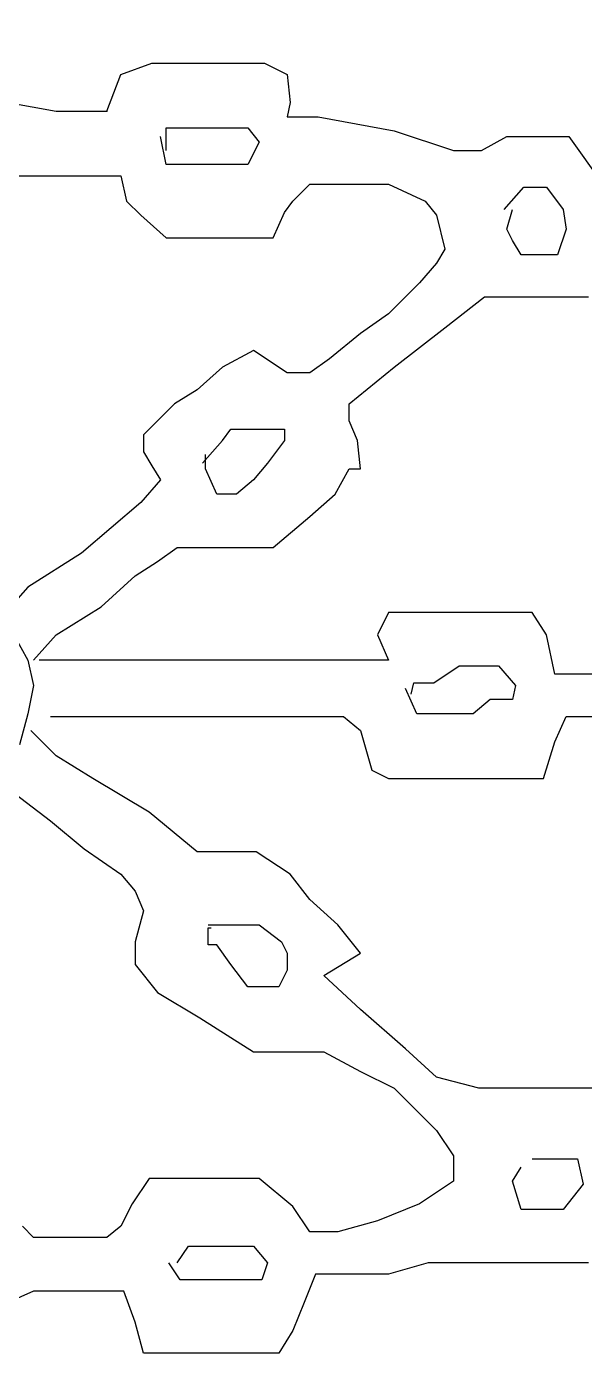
# Model space of a CAD drawing. Extents: x 731854 to 732444, y 4380981 to 4382008.
# Drawn here: x 731895.775 to 731897.755, y 4381842.795 to 4381847.51 of the extents above; entities that cross this region are included whole.
import ezdxf

# ---------------------------------------------------------------- set-up
doc = ezdxf.new("R2010")
doc.units = 0
doc.layers.get('0').update_dxf_attribs({"linetype": 'CONTINUOUS'})

msp = doc.modelspace()

# ---------------------------------------------------------------- linework, layer by layer
at = {"color": 0, "linetype": 'CONTINUOUS'}
for p, q in [((731896.11, 4381847.34), (731896.22, 4381847.38)), ((731896.11, 4381847.34), (731896.22, 4381847.38)), ((731896.22, 4381847.38), (731896.35, 4381847.38)), ((731896.22, 4381847.38), (731896.35, 4381847.38)), ((731896.35, 4381847.38), (731896.5, 4381847.38)), ((731896.35, 4381847.38), (731896.5, 4381847.38)), ((731896.5, 4381847.38), (731896.62, 4381847.38)), ((731896.5, 4381847.38), (731896.62, 4381847.38)), ((731896.62, 4381847.38), (731896.7, 4381847.34)), ((731896.62, 4381847.38), (731896.7, 4381847.34)), ((731896.06, 4381847.21), (731896.11, 4381847.34)), ((731896.06, 4381847.21), (731896.11, 4381847.34)), ((731896.7, 4381847.34), (731896.71, 4381847.24)), ((731896.7, 4381847.34), (731896.71, 4381847.24)), ((731895.71, 4381847.24), (731895.88, 4381847.21)), ((731895.71, 4381847.24), (731895.88, 4381847.21)), ((731895.88, 4381847.21), (731895.98, 4381847.21)), ((731895.88, 4381847.21), (731895.98, 4381847.21)), ((731895.98, 4381847.21), (731896.06, 4381847.21)), ((731895.98, 4381847.21), (731896.06, 4381847.21)), ((731896.71, 4381847.24), (731896.7, 4381847.19)), ((731896.71, 4381847.24), (731896.7, 4381847.19)), ((731896.7, 4381847.19), (731896.81, 4381847.19)), ((731896.7, 4381847.19), (731896.81, 4381847.19)), ((731896.81, 4381847.19), (731897.08, 4381847.14)), ((731896.81, 4381847.19), (731897.08, 4381847.14)), ((731896.27, 4381847.02), (731896.25, 4381847.12)), ((731896.27, 4381847.02), (731896.25, 4381847.12)), ((731896.27, 4381847.07), (731896.27, 4381847.15)), ((731896.27, 4381847.15), (731896.3, 4381847.15)), ((731896.27, 4381847.07), (731896.27, 4381847.15)), ((731896.27, 4381847.15), (731896.3, 4381847.15)), ((731896.3, 4381847.15), (731896.41, 4381847.15)), ((731896.3, 4381847.15), (731896.41, 4381847.15)), ((731896.41, 4381847.15), (731896.5, 4381847.15)), ((731896.41, 4381847.15), (731896.5, 4381847.15)), ((731896.5, 4381847.15), (731896.56, 4381847.15)), ((731896.5, 4381847.15), (731896.56, 4381847.15)), ((731896.56, 4381847.15), (731896.6, 4381847.1)), ((731896.56, 4381847.15), (731896.6, 4381847.1)), ((731897.08, 4381847.14), (731897.29, 4381847.07)), ((731897.08, 4381847.14), (731897.29, 4381847.07)), ((731897.39, 4381847.07), (731897.48, 4381847.12)), ((731897.39, 4381847.07), (731897.48, 4381847.12)), ((731897.48, 4381847.12), (731897.59, 4381847.12)), ((731897.48, 4381847.12), (731897.59, 4381847.12)), ((731897.59, 4381847.12), (731897.7, 4381847.12)), ((731897.59, 4381847.12), (731897.7, 4381847.12)), ((731897.7, 4381847.12), (731897.82, 4381846.95)), ((731897.7, 4381847.12), (731897.82, 4381846.95)), ((731896.6, 4381847.1), (731896.56, 4381847.02)), ((731896.6, 4381847.1), (731896.56, 4381847.02)), ((731897.29, 4381847.07), (731897.39, 4381847.07)), ((731897.29, 4381847.07), (731897.39, 4381847.07)), ((731896.34, 4381847.02), (731896.27, 4381847.02)), ((731896.34, 4381847.02), (731896.27, 4381847.02)), ((731896.47, 4381847.02), (731896.34, 4381847.02)), ((731896.47, 4381847.02), (731896.34, 4381847.02)), ((731896.56, 4381847.02), (731896.47, 4381847.02)), ((731896.56, 4381847.02), (731896.47, 4381847.02)), ((731895.71, 4381846.98), (731895.79, 4381846.98)), ((731895.71, 4381846.98), (731895.79, 4381846.98)), ((731895.79, 4381846.98), (731895.93, 4381846.98)), ((731895.79, 4381846.98), (731895.93, 4381846.98)), ((731895.93, 4381846.98), (731896.01, 4381846.98)), ((731895.93, 4381846.98), (731896.01, 4381846.98)), ((731896.01, 4381846.98), (731896.08, 4381846.98)), ((731896.01, 4381846.98), (731896.08, 4381846.98)), ((731896.08, 4381846.98), (731896.11, 4381846.98)), ((731896.08, 4381846.98), (731896.11, 4381846.98)), ((731896.11, 4381846.98), (731896.13, 4381846.89)), ((731896.11, 4381846.98), (731896.13, 4381846.89)), ((731896.72, 4381846.89), (731896.78, 4381846.95)), ((731896.72, 4381846.89), (731896.78, 4381846.95)), ((731896.78, 4381846.95), (731896.9, 4381846.95)), ((731896.78, 4381846.95), (731896.9, 4381846.95)), ((731896.9, 4381846.95), (731897.06, 4381846.95)), ((731896.9, 4381846.95), (731897.06, 4381846.95)), ((731897.06, 4381846.95), (731897.19, 4381846.89)), ((731897.06, 4381846.95), (731897.19, 4381846.89)), ((731897.47, 4381846.86), (731897.54, 4381846.94)), ((731897.47, 4381846.86), (731897.54, 4381846.94)), ((731897.54, 4381846.94), (731897.62, 4381846.94)), ((731897.54, 4381846.94), (731897.62, 4381846.94)), ((731897.62, 4381846.94), (731897.68, 4381846.86)), ((731897.62, 4381846.94), (731897.68, 4381846.86)), ((731896.13, 4381846.89), (731896.18, 4381846.84)), ((731896.13, 4381846.89), (731896.18, 4381846.84)), ((731896.69, 4381846.85), (731896.72, 4381846.89)), ((731896.69, 4381846.85), (731896.72, 4381846.89)), ((731897.19, 4381846.89), (731897.23, 4381846.84)), ((731897.19, 4381846.89), (731897.23, 4381846.84)), ((731896.18, 4381846.84), (731896.27, 4381846.76)), ((731896.18, 4381846.84), (731896.27, 4381846.76)), ((731896.65, 4381846.76), (731896.69, 4381846.85)), ((731896.65, 4381846.76), (731896.69, 4381846.85)), ((731897.23, 4381846.84), (731897.26, 4381846.72)), ((731897.23, 4381846.84), (731897.26, 4381846.72)), ((731897.48, 4381846.79), (731897.5, 4381846.86)), ((731897.48, 4381846.79), (731897.5, 4381846.86)), ((731897.68, 4381846.86), (731897.69, 4381846.79)), ((731897.68, 4381846.86), (731897.69, 4381846.79)), ((731897.5, 4381846.75), (731897.48, 4381846.79)), ((731897.5, 4381846.75), (731897.48, 4381846.79)), ((731897.69, 4381846.79), (731897.66, 4381846.7)), ((731897.69, 4381846.79), (731897.66, 4381846.7)), ((731896.27, 4381846.76), (731896.37, 4381846.76)), ((731896.27, 4381846.76), (731896.37, 4381846.76)), ((731896.37, 4381846.76), (731896.45, 4381846.76)), ((731896.37, 4381846.76), (731896.45, 4381846.76)), ((731896.45, 4381846.76), (731896.55, 4381846.76)), ((731896.45, 4381846.76), (731896.55, 4381846.76)), ((731896.55, 4381846.76), (731896.65, 4381846.76)), ((731896.55, 4381846.76), (731896.65, 4381846.76)), ((731897.53, 4381846.7), (731897.5, 4381846.75)), ((731897.53, 4381846.7), (731897.5, 4381846.75)), ((731897.26, 4381846.72), (731897.23, 4381846.67)), ((731897.26, 4381846.72), (731897.23, 4381846.67)), ((731897.59, 4381846.7), (731897.53, 4381846.7)), ((731897.59, 4381846.7), (731897.53, 4381846.7)), ((731897.66, 4381846.7), (731897.59, 4381846.7)), ((731897.66, 4381846.7), (731897.59, 4381846.7)), ((731897.23, 4381846.67), (731897.17, 4381846.6)), ((731897.23, 4381846.67), (731897.17, 4381846.6)), ((731897.17, 4381846.6), (731897.06, 4381846.49)), ((731897.17, 4381846.6), (731897.06, 4381846.49)), ((731897.26, 4381846.44), (731897.4, 4381846.55)), ((731897.26, 4381846.44), (731897.4, 4381846.55)), ((731897.4, 4381846.55), (731897.5, 4381846.55)), ((731897.4, 4381846.55), (731897.5, 4381846.55)), ((731897.5, 4381846.55), (731897.59, 4381846.55)), ((731897.5, 4381846.55), (731897.59, 4381846.55)), ((731897.59, 4381846.55), (731897.68, 4381846.55)), ((731897.59, 4381846.55), (731897.68, 4381846.55)), ((731897.68, 4381846.55), (731897.77, 4381846.55)), ((731897.68, 4381846.55), (731897.77, 4381846.55)), ((731897.06, 4381846.49), (731896.96, 4381846.42)), ((731897.06, 4381846.49), (731896.96, 4381846.42)), ((731896.96, 4381846.42), (731896.85, 4381846.33)), ((731896.96, 4381846.42), (731896.85, 4381846.33)), ((731897.08, 4381846.3), (731897.26, 4381846.44)), ((731897.08, 4381846.3), (731897.26, 4381846.44)), ((731896.58, 4381846.36), (731896.47, 4381846.3)), ((731896.58, 4381846.36), (731896.47, 4381846.3)), ((731896.7, 4381846.28), (731896.58, 4381846.36)), ((731896.7, 4381846.28), (731896.58, 4381846.36)), ((731896.85, 4381846.33), (731896.78, 4381846.28)), ((731896.85, 4381846.33), (731896.78, 4381846.28)), ((731896.47, 4381846.3), (731896.38, 4381846.22)), ((731896.47, 4381846.3), (731896.38, 4381846.22)), ((731896.78, 4381846.28), (731896.7, 4381846.28)), ((731896.78, 4381846.28), (731896.7, 4381846.28)), ((731896.92, 4381846.17), (731897.08, 4381846.3)), ((731896.92, 4381846.17), (731897.08, 4381846.3)), ((731896.38, 4381846.22), (731896.3, 4381846.17)), ((731896.38, 4381846.22), (731896.3, 4381846.17)), ((731896.3, 4381846.17), (731896.24, 4381846.11)), ((731896.3, 4381846.17), (731896.24, 4381846.11)), ((731896.92, 4381846.11), (731896.92, 4381846.17)), ((731896.92, 4381846.11), (731896.92, 4381846.17)), ((731896.24, 4381846.11), (731896.19, 4381846.06)), ((731896.24, 4381846.11), (731896.19, 4381846.06)), ((731896.47, 4381846.04), (731896.5, 4381846.08)), ((731896.47, 4381846.04), (731896.5, 4381846.08)), ((731896.5, 4381846.08), (731896.58, 4381846.08)), ((731896.5, 4381846.08), (731896.58, 4381846.08)), ((731896.58, 4381846.08), (731896.61, 4381846.08)), ((731896.58, 4381846.08), (731896.61, 4381846.08)), ((731896.61, 4381846.08), (731896.69, 4381846.08)), ((731896.61, 4381846.08), (731896.69, 4381846.08)), ((731896.69, 4381846.08), (731896.69, 4381846.04)), ((731896.69, 4381846.08), (731896.69, 4381846.04)), ((731896.95, 4381846.04), (731896.92, 4381846.11)), ((731896.95, 4381846.04), (731896.92, 4381846.11)), ((731896.19, 4381846.06), (731896.19, 4381846)), ((731896.19, 4381846.06), (731896.19, 4381846)), ((731896.4, 4381845.96), (731896.47, 4381846.04)), ((731896.4, 4381845.96), (731896.47, 4381846.04)), ((731896.69, 4381846.04), (731896.63, 4381845.96)), ((731896.69, 4381846.04), (731896.63, 4381845.96)), ((731896.96, 4381845.94), (731896.95, 4381846.04)), ((731896.96, 4381845.94), (731896.95, 4381846.04)), ((731896.19, 4381846), (731896.22, 4381845.95)), ((731896.19, 4381846), (731896.22, 4381845.95)), ((731896.41, 4381845.94), (731896.41, 4381845.99)), ((731896.41, 4381845.94), (731896.41, 4381845.99)), ((731896.22, 4381845.95), (731896.25, 4381845.9)), ((731896.22, 4381845.95), (731896.25, 4381845.9)), ((731896.45, 4381845.85), (731896.41, 4381845.94)), ((731896.45, 4381845.85), (731896.41, 4381845.94)), ((731896.63, 4381845.96), (731896.58, 4381845.9)), ((731896.63, 4381845.96), (731896.58, 4381845.9)), ((731896.87, 4381845.85), (731896.92, 4381845.94)), ((731896.87, 4381845.85), (731896.92, 4381845.94)), ((731896.92, 4381845.94), (731896.96, 4381845.94)), ((731896.92, 4381845.94), (731896.96, 4381845.94)), ((731896.25, 4381845.9), (731896.18, 4381845.82)), ((731896.25, 4381845.9), (731896.18, 4381845.82)), ((731896.58, 4381845.9), (731896.52, 4381845.85)), ((731896.58, 4381845.9), (731896.52, 4381845.85)), ((731896.52, 4381845.85), (731896.45, 4381845.85)), ((731896.52, 4381845.85), (731896.45, 4381845.85)), ((731896.78, 4381845.77), (731896.87, 4381845.85)), ((731896.78, 4381845.77), (731896.87, 4381845.85)), ((731896.18, 4381845.82), (731895.97, 4381845.64)), ((731896.18, 4381845.82), (731895.97, 4381845.64)), ((731896.65, 4381845.66), (731896.78, 4381845.77)), ((731896.65, 4381845.66), (731896.78, 4381845.77)), ((731896.24, 4381845.61), (731896.31, 4381845.66)), ((731896.24, 4381845.61), (731896.31, 4381845.66)), ((731896.31, 4381845.66), (731896.41, 4381845.66)), ((731896.31, 4381845.66), (731896.41, 4381845.66)), ((731896.41, 4381845.66), (731896.47, 4381845.66)), ((731896.41, 4381845.66), (731896.47, 4381845.66)), ((731896.47, 4381845.66), (731896.55, 4381845.66)), ((731896.47, 4381845.66), (731896.55, 4381845.66)), ((731896.55, 4381845.66), (731896.65, 4381845.66)), ((731896.55, 4381845.66), (731896.65, 4381845.66)), ((731895.97, 4381845.64), (731895.78, 4381845.52)), ((731895.97, 4381845.64), (731895.78, 4381845.52)), ((731896.16, 4381845.56), (731896.24, 4381845.61)), ((731896.16, 4381845.56), (731896.24, 4381845.61)), ((731896.04, 4381845.45), (731896.16, 4381845.56)), ((731896.04, 4381845.45), (731896.16, 4381845.56)), ((731895.78, 4381845.52), (731895.7, 4381845.43)), ((731895.78, 4381845.52), (731895.7, 4381845.43)), ((731895.88, 4381845.35), (731896.04, 4381845.45)), ((731895.88, 4381845.35), (731896.04, 4381845.45)), ((731897.06, 4381845.43), (731897.02, 4381845.35)), ((731897.06, 4381845.43), (731897.02, 4381845.35)), ((731897.12, 4381845.43), (731897.06, 4381845.43)), ((731897.12, 4381845.43), (731897.06, 4381845.43)), ((731897.29, 4381845.43), (731897.12, 4381845.43)), ((731897.29, 4381845.43), (731897.12, 4381845.43)), ((731897.45, 4381845.43), (731897.29, 4381845.43)), ((731897.45, 4381845.43), (731897.29, 4381845.43)), ((731897.57, 4381845.43), (731897.45, 4381845.43)), ((731897.57, 4381845.43), (731897.45, 4381845.43)), ((731897.62, 4381845.35), (731897.57, 4381845.43)), ((731897.62, 4381845.35), (731897.57, 4381845.43)), ((731895.73, 4381845.35), (731895.78, 4381845.26)), ((731895.73, 4381845.35), (731895.78, 4381845.26)), ((731895.8, 4381845.26), (731895.88, 4381845.35)), ((731895.8, 4381845.26), (731895.88, 4381845.35)), ((731897.02, 4381845.35), (731897.06, 4381845.26)), ((731897.02, 4381845.35), (731897.06, 4381845.26)), ((731897.65, 4381845.21), (731897.62, 4381845.35)), ((731897.65, 4381845.21), (731897.62, 4381845.35)), ((731895.78, 4381845.26), (731895.8, 4381845.17)), ((731895.78, 4381845.26), (731895.8, 4381845.17)), ((731896.02, 4381845.26), (731895.82, 4381845.26)), ((731896.02, 4381845.26), (731895.82, 4381845.26)), ((731896.31, 4381845.26), (731896.02, 4381845.26)), ((731896.31, 4381845.26), (731896.02, 4381845.26)), ((731896.7, 4381845.26), (731896.31, 4381845.26)), ((731896.7, 4381845.26), (731896.31, 4381845.26)), ((731896.9, 4381845.26), (731896.7, 4381845.26)), ((731896.9, 4381845.26), (731896.7, 4381845.26)), ((731897.06, 4381845.26), (731896.9, 4381845.26)), ((731897.06, 4381845.26), (731896.9, 4381845.26)), ((731897.22, 4381845.18), (731897.31, 4381845.24)), ((731897.22, 4381845.18), (731897.31, 4381845.24)), ((731897.31, 4381845.24), (731897.4, 4381845.24)), ((731897.31, 4381845.24), (731897.4, 4381845.24)), ((731897.4, 4381845.24), (731897.45, 4381845.24)), ((731897.4, 4381845.24), (731897.45, 4381845.24)), ((731897.45, 4381845.24), (731897.51, 4381845.17)), ((731897.45, 4381845.24), (731897.51, 4381845.17)), ((731897.14, 4381845.14), (731897.15, 4381845.18)), ((731897.14, 4381845.14), (731897.15, 4381845.18)), ((731897.15, 4381845.18), (731897.22, 4381845.18)), ((731897.15, 4381845.18), (731897.22, 4381845.18)), ((731897.69, 4381845.21), (731897.65, 4381845.21)), ((731897.69, 4381845.21), (731897.65, 4381845.21)), ((731897.79, 4381845.21), (731897.69, 4381845.21)), ((731897.79, 4381845.21), (731897.69, 4381845.21)), ((731895.8, 4381845.17), (731895.78, 4381845.07)), ((731895.8, 4381845.17), (731895.78, 4381845.07)), ((731897.16, 4381845.07), (731897.12, 4381845.16)), ((731897.16, 4381845.07), (731897.12, 4381845.16)), ((731897.51, 4381845.17), (731897.5, 4381845.12)), ((731897.51, 4381845.17), (731897.5, 4381845.12)), ((731897.42, 4381845.12), (731897.36, 4381845.07)), ((731897.42, 4381845.12), (731897.36, 4381845.07)), ((731897.5, 4381845.12), (731897.42, 4381845.12)), ((731897.5, 4381845.12), (731897.42, 4381845.12)), ((731895.78, 4381845.07), (731895.75, 4381844.96)), ((731895.78, 4381845.07), (731895.75, 4381844.96)), ((731895.86, 4381845.06), (731896.07, 4381845.06)), ((731895.86, 4381845.06), (731896.07, 4381845.06)), ((731896.07, 4381845.06), (731896.29, 4381845.06)), ((731896.07, 4381845.06), (731896.29, 4381845.06)), ((731896.29, 4381845.06), (731896.52, 4381845.06)), ((731896.29, 4381845.06), (731896.52, 4381845.06)), ((731896.52, 4381845.06), (731896.66, 4381845.06)), ((731896.52, 4381845.06), (731896.66, 4381845.06)), ((731896.66, 4381845.06), (731896.8, 4381845.06)), ((731896.66, 4381845.06), (731896.8, 4381845.06)), ((731896.8, 4381845.06), (731896.9, 4381845.06)), ((731896.8, 4381845.06), (731896.9, 4381845.06)), ((731896.9, 4381845.06), (731896.96, 4381845.01)), ((731896.9, 4381845.06), (731896.96, 4381845.01)), ((731897.18, 4381845.07), (731897.16, 4381845.07)), ((731897.18, 4381845.07), (731897.16, 4381845.07)), ((731897.25, 4381845.07), (731897.18, 4381845.07)), ((731897.25, 4381845.07), (731897.18, 4381845.07)), ((731897.31, 4381845.07), (731897.25, 4381845.07)), ((731897.31, 4381845.07), (731897.25, 4381845.07)), ((731897.36, 4381845.07), (731897.31, 4381845.07)), ((731897.36, 4381845.07), (731897.31, 4381845.07)), ((731897.65, 4381844.97), (731897.69, 4381845.06)), ((731897.65, 4381844.97), (731897.69, 4381845.06)), ((731897.69, 4381845.06), (731897.79, 4381845.06)), ((731897.69, 4381845.06), (731897.79, 4381845.06)), ((731895.88, 4381844.92), (731895.79, 4381845.01)), ((731895.88, 4381844.92), (731895.79, 4381845.01)), ((731896.96, 4381845.01), (731897, 4381844.87)), ((731896.96, 4381845.01), (731897, 4381844.87)), ((731897.61, 4381844.84), (731897.65, 4381844.97)), ((731897.61, 4381844.84), (731897.65, 4381844.97)), ((731896.01, 4381844.84), (731895.88, 4381844.92)), ((731896.01, 4381844.84), (731895.88, 4381844.92)), ((731897, 4381844.87), (731897.06, 4381844.84)), ((731897, 4381844.87), (731897.06, 4381844.84)), ((731895.69, 4381844.82), (731895.86, 4381844.69)), ((731895.69, 4381844.82), (731895.86, 4381844.69)), ((731896.21, 4381844.72), (731896.01, 4381844.84)), ((731896.21, 4381844.72), (731896.01, 4381844.84)), ((731897.06, 4381844.84), (731897.18, 4381844.84)), ((731897.06, 4381844.84), (731897.18, 4381844.84)), ((731897.18, 4381844.84), (731897.34, 4381844.84)), ((731897.18, 4381844.84), (731897.34, 4381844.84)), ((731897.34, 4381844.84), (731897.46, 4381844.84)), ((731897.34, 4381844.84), (731897.46, 4381844.84)), ((731897.46, 4381844.84), (731897.56, 4381844.84)), ((731897.46, 4381844.84), (731897.56, 4381844.84)), ((731897.56, 4381844.84), (731897.61, 4381844.84)), ((731897.56, 4381844.84), (731897.61, 4381844.84)), ((731896.38, 4381844.58), (731896.21, 4381844.72)), ((731896.38, 4381844.58), (731896.21, 4381844.72)), ((731895.86, 4381844.69), (731895.98, 4381844.59)), ((731895.86, 4381844.69), (731895.98, 4381844.59)), ((731895.98, 4381844.59), (731896.11, 4381844.5)), ((731895.98, 4381844.59), (731896.11, 4381844.5)), ((731896.43, 4381844.58), (731896.38, 4381844.58)), ((731896.43, 4381844.58), (731896.38, 4381844.58)), ((731896.52, 4381844.58), (731896.43, 4381844.58)), ((731896.52, 4381844.58), (731896.43, 4381844.58)), ((731896.59, 4381844.58), (731896.52, 4381844.58)), ((731896.59, 4381844.58), (731896.52, 4381844.58)), ((731896.71, 4381844.5), (731896.59, 4381844.58)), ((731896.71, 4381844.5), (731896.59, 4381844.58)), ((731896.11, 4381844.5), (731896.16, 4381844.44)), ((731896.11, 4381844.5), (731896.16, 4381844.44)), ((731896.78, 4381844.41), (731896.71, 4381844.5)), ((731896.78, 4381844.41), (731896.71, 4381844.5)), ((731896.16, 4381844.44), (731896.19, 4381844.37)), ((731896.16, 4381844.44), (731896.19, 4381844.37)), ((731896.88, 4381844.32), (731896.78, 4381844.41)), ((731896.88, 4381844.32), (731896.78, 4381844.41)), ((731896.19, 4381844.37), (731896.16, 4381844.26)), ((731896.19, 4381844.37), (731896.16, 4381844.26)), ((731896.42, 4381844.32), (731896.47, 4381844.32)), ((731896.42, 4381844.32), (731896.47, 4381844.32)), ((731896.42, 4381844.25), (731896.42, 4381844.31)), ((731896.42, 4381844.31), (731896.43, 4381844.31)), ((731896.42, 4381844.25), (731896.42, 4381844.31)), ((731896.42, 4381844.31), (731896.43, 4381844.31)), ((731896.47, 4381844.32), (731896.55, 4381844.32)), ((731896.47, 4381844.32), (731896.55, 4381844.32)), ((731896.55, 4381844.32), (731896.6, 4381844.32)), ((731896.55, 4381844.32), (731896.6, 4381844.32)), ((731896.6, 4381844.32), (731896.68, 4381844.26)), ((731896.6, 4381844.32), (731896.68, 4381844.26)), ((731896.96, 4381844.22), (731896.88, 4381844.32)), ((731896.96, 4381844.22), (731896.88, 4381844.32)), ((731896.16, 4381844.26), (731896.16, 4381844.18)), ((731896.16, 4381844.26), (731896.16, 4381844.18)), ((731896.45, 4381844.25), (731896.42, 4381844.25)), ((731896.45, 4381844.25), (731896.42, 4381844.25)), ((731896.5, 4381844.18), (731896.45, 4381844.25)), ((731896.5, 4381844.18), (731896.45, 4381844.25)), ((731896.68, 4381844.26), (731896.7, 4381844.22)), ((731896.68, 4381844.26), (731896.7, 4381844.22)), ((731896.7, 4381844.22), (731896.7, 4381844.16)), ((731896.7, 4381844.22), (731896.7, 4381844.16)), ((731896.83, 4381844.14), (731896.96, 4381844.22)), ((731896.83, 4381844.14), (731896.96, 4381844.22)), ((731896.16, 4381844.18), (731896.24, 4381844.08)), ((731896.16, 4381844.18), (731896.24, 4381844.08)), ((731896.56, 4381844.1), (731896.5, 4381844.18)), ((731896.56, 4381844.1), (731896.5, 4381844.18)), ((731896.7, 4381844.16), (731896.67, 4381844.1)), ((731896.7, 4381844.16), (731896.67, 4381844.1)), ((731896.96, 4381844.02), (731896.83, 4381844.14)), ((731896.96, 4381844.02), (731896.83, 4381844.14)), ((731896.6, 4381844.1), (731896.56, 4381844.1)), ((731896.6, 4381844.1), (731896.56, 4381844.1)), ((731896.67, 4381844.1), (731896.6, 4381844.1)), ((731896.67, 4381844.1), (731896.6, 4381844.1)), ((731896.24, 4381844.08), (731896.39, 4381843.99)), ((731896.24, 4381844.08), (731896.39, 4381843.99)), ((731897.12, 4381843.88), (731896.96, 4381844.02)), ((731897.12, 4381843.88), (731896.96, 4381844.02)), ((731896.39, 4381843.99), (731896.5, 4381843.92)), ((731896.39, 4381843.99), (731896.5, 4381843.92)), ((731896.5, 4381843.92), (731896.58, 4381843.87)), ((731896.5, 4381843.92), (731896.58, 4381843.87)), ((731896.58, 4381843.87), (731896.65, 4381843.87)), ((731896.58, 4381843.87), (731896.65, 4381843.87)), ((731896.65, 4381843.87), (731896.72, 4381843.87)), ((731896.65, 4381843.87), (731896.72, 4381843.87)), ((731896.72, 4381843.87), (731896.78, 4381843.87)), ((731896.72, 4381843.87), (731896.78, 4381843.87)), ((731896.78, 4381843.87), (731896.83, 4381843.87)), ((731896.78, 4381843.87), (731896.83, 4381843.87)), ((731896.83, 4381843.87), (731896.96, 4381843.8)), ((731896.83, 4381843.87), (731896.96, 4381843.8)), ((731897.23, 4381843.78), (731897.12, 4381843.88)), ((731897.23, 4381843.78), (731897.12, 4381843.88)), ((731896.96, 4381843.8), (731897.08, 4381843.74)), ((731896.96, 4381843.8), (731897.08, 4381843.74)), ((731897.38, 4381843.74), (731897.23, 4381843.78)), ((731897.38, 4381843.74), (731897.23, 4381843.78)), ((731897.08, 4381843.74), (731897.17, 4381843.65)), ((731897.08, 4381843.74), (731897.17, 4381843.65)), ((731897.49, 4381843.74), (731897.38, 4381843.74)), ((731897.49, 4381843.74), (731897.38, 4381843.74)), ((731897.57, 4381843.74), (731897.49, 4381843.74)), ((731897.57, 4381843.74), (731897.49, 4381843.74)), ((731897.69, 4381843.74), (731897.57, 4381843.74)), ((731897.69, 4381843.74), (731897.57, 4381843.74)), ((731897.85, 4381843.74), (731897.69, 4381843.74)), ((731897.85, 4381843.74), (731897.69, 4381843.74)), ((731897.17, 4381843.65), (731897.23, 4381843.59)), ((731897.17, 4381843.65), (731897.23, 4381843.59)), ((731897.23, 4381843.59), (731897.29, 4381843.5)), ((731897.23, 4381843.59), (731897.29, 4381843.5)), ((731897.29, 4381843.5), (731897.29, 4381843.41)), ((731897.29, 4381843.5), (731897.29, 4381843.41)), ((731897.57, 4381843.49), (731897.61, 4381843.49)), ((731897.57, 4381843.49), (731897.61, 4381843.49)), ((731897.61, 4381843.49), (731897.73, 4381843.49)), ((731897.61, 4381843.49), (731897.73, 4381843.49)), ((731897.73, 4381843.49), (731897.75, 4381843.4)), ((731897.73, 4381843.49), (731897.75, 4381843.4)), ((731897.5, 4381843.41), (731897.53, 4381843.46)), ((731897.5, 4381843.41), (731897.53, 4381843.46)), ((731896.21, 4381843.42), (731896.15, 4381843.33)), ((731896.21, 4381843.42), (731896.15, 4381843.33)), ((731896.32, 4381843.42), (731896.21, 4381843.42)), ((731896.32, 4381843.42), (731896.21, 4381843.42)), ((731896.42, 4381843.42), (731896.32, 4381843.42)), ((731896.42, 4381843.42), (731896.32, 4381843.42)), ((731896.6, 4381843.42), (731896.42, 4381843.42)), ((731896.6, 4381843.42), (731896.42, 4381843.42)), ((731896.72, 4381843.32), (731896.6, 4381843.42)), ((731896.72, 4381843.32), (731896.6, 4381843.42)), ((731897.29, 4381843.41), (731897.17, 4381843.33)), ((731897.29, 4381843.41), (731897.17, 4381843.33)), ((731897.53, 4381843.31), (731897.5, 4381843.41)), ((731897.53, 4381843.31), (731897.5, 4381843.41)), ((731897.75, 4381843.4), (731897.68, 4381843.31)), ((731897.75, 4381843.4), (731897.68, 4381843.31)), ((731896.15, 4381843.33), (731896.11, 4381843.25)), ((731896.15, 4381843.33), (731896.11, 4381843.25)), ((731896.78, 4381843.23), (731896.72, 4381843.32)), ((731896.78, 4381843.23), (731896.72, 4381843.32)), ((731897.17, 4381843.33), (731897.02, 4381843.27)), ((731897.17, 4381843.33), (731897.02, 4381843.27)), ((731897.57, 4381843.31), (731897.53, 4381843.31)), ((731897.57, 4381843.31), (731897.53, 4381843.31)), ((731897.62, 4381843.31), (731897.57, 4381843.31)), ((731897.62, 4381843.31), (731897.57, 4381843.31)), ((731897.68, 4381843.31), (731897.62, 4381843.31)), ((731897.68, 4381843.31), (731897.62, 4381843.31)), ((731895.8, 4381843.21), (731895.76, 4381843.25)), ((731895.8, 4381843.21), (731895.76, 4381843.25)), ((731896.11, 4381843.25), (731896.06, 4381843.21)), ((731896.11, 4381843.25), (731896.06, 4381843.21)), ((731897.02, 4381843.27), (731896.88, 4381843.23)), ((731897.02, 4381843.27), (731896.88, 4381843.23)), ((731895.97, 4381843.21), (731895.8, 4381843.21)), ((731895.97, 4381843.21), (731895.8, 4381843.21)), ((731896.06, 4381843.21), (731895.97, 4381843.21)), ((731896.06, 4381843.21), (731895.97, 4381843.21)), ((731896.88, 4381843.23), (731896.78, 4381843.23)), ((731896.88, 4381843.23), (731896.78, 4381843.23)), ((731896.31, 4381843.12), (731896.35, 4381843.18)), ((731896.31, 4381843.12), (731896.35, 4381843.18)), ((731896.35, 4381843.18), (731896.42, 4381843.18)), ((731896.35, 4381843.18), (731896.42, 4381843.18)), ((731896.42, 4381843.18), (731896.5, 4381843.18)), ((731896.42, 4381843.18), (731896.5, 4381843.18)), ((731896.5, 4381843.18), (731896.58, 4381843.18)), ((731896.5, 4381843.18), (731896.58, 4381843.18)), ((731896.58, 4381843.18), (731896.63, 4381843.12)), ((731896.58, 4381843.18), (731896.63, 4381843.12)), ((731896.32, 4381843.06), (731896.28, 4381843.12)), ((731896.32, 4381843.06), (731896.28, 4381843.12)), ((731896.63, 4381843.12), (731896.61, 4381843.06)), ((731896.63, 4381843.12), (731896.61, 4381843.06)), ((731897.2, 4381843.12), (731897.06, 4381843.08)), ((731897.2, 4381843.12), (731897.06, 4381843.08)), ((731897.4, 4381843.12), (731897.2, 4381843.12)), ((731897.4, 4381843.12), (731897.2, 4381843.12)), ((731897.48, 4381843.12), (731897.4, 4381843.12)), ((731897.48, 4381843.12), (731897.4, 4381843.12)), ((731897.59, 4381843.12), (731897.48, 4381843.12)), ((731897.59, 4381843.12), (731897.48, 4381843.12)), ((731897.68, 4381843.12), (731897.59, 4381843.12)), ((731897.68, 4381843.12), (731897.59, 4381843.12)), ((731897.77, 4381843.12), (731897.68, 4381843.12)), ((731897.77, 4381843.12), (731897.68, 4381843.12)), ((731896.35, 4381843.06), (731896.32, 4381843.06)), ((731896.35, 4381843.06), (731896.32, 4381843.06)), ((731896.39, 4381843.06), (731896.35, 4381843.06)), ((731896.39, 4381843.06), (731896.35, 4381843.06)), ((731896.47, 4381843.06), (731896.39, 4381843.06)), ((731896.47, 4381843.06), (731896.39, 4381843.06)), ((731896.55, 4381843.06), (731896.47, 4381843.06)), ((731896.55, 4381843.06), (731896.47, 4381843.06)), ((731896.61, 4381843.06), (731896.55, 4381843.06)), ((731896.61, 4381843.06), (731896.55, 4381843.06)), ((731896.8, 4381843.08), (731896.76, 4381842.98)), ((731896.8, 4381843.08), (731896.76, 4381842.98)), ((731896.88, 4381843.08), (731896.8, 4381843.08)), ((731896.88, 4381843.08), (731896.8, 4381843.08)), ((731897.06, 4381843.08), (731896.88, 4381843.08)), ((731897.06, 4381843.08), (731896.88, 4381843.08)), ((731895.8, 4381843.02), (731895.71, 4381842.98)), ((731895.8, 4381843.02), (731895.71, 4381842.98)), ((731895.84, 4381843.02), (731895.8, 4381843.02)), ((731895.84, 4381843.02), (731895.8, 4381843.02)), ((731895.97, 4381843.02), (731895.84, 4381843.02)), ((731895.97, 4381843.02), (731895.84, 4381843.02)), ((731896.12, 4381843.02), (731895.97, 4381843.02)), ((731896.12, 4381843.02), (731895.97, 4381843.02)), ((731896.16, 4381842.91), (731896.12, 4381843.02)), ((731896.16, 4381842.91), (731896.12, 4381843.02)), ((731896.76, 4381842.98), (731896.72, 4381842.88)), ((731896.76, 4381842.98), (731896.72, 4381842.88)), ((731896.19, 4381842.8), (731896.16, 4381842.91)), ((731896.19, 4381842.8), (731896.16, 4381842.91)), ((731896.72, 4381842.88), (731896.67, 4381842.8)), ((731896.72, 4381842.88), (731896.67, 4381842.8)), ((731896.27, 4381842.8), (731896.19, 4381842.8)), ((731896.27, 4381842.8), (731896.19, 4381842.8)), ((731896.42, 4381842.8), (731896.27, 4381842.8)), ((731896.42, 4381842.8), (731896.27, 4381842.8)), ((731896.52, 4381842.8), (731896.42, 4381842.8)), ((731896.52, 4381842.8), (731896.42, 4381842.8)), ((731896.67, 4381842.8), (731896.52, 4381842.8)), ((731896.67, 4381842.8), (731896.52, 4381842.8))]:
    msp.add_line(p, q, dxfattribs=at)
msp.add_point((731896.06, 4381847.21), dxfattribs=at)
msp.add_point((731896.06, 4381847.21), dxfattribs=at)

# ---------------------------------------------------------------- meshes
mesh = msp.add_polyface(dxfattribs=at)
corners = [(732162.5, 4380981), (731854.5, 4382007.5), (732444, 4380981), (732444, 4382007.5), (731854.5, 4380981)]
mesh.append_faces([[corners[k] for k in face] for face in [(0, 1, 4), (1, 0, 2, 3)]], dxfattribs={"vtx0": -1, "color": 0})
mesh = msp.add_polyface(dxfattribs=at)
corners = [(732145.58, 4381821), (732145.58, 4382001.5), (731864.5, 4382001.5), (731864.5, 4381821)]
mesh.append_faces([[corners[k] for k in face] for face in [(0, 1, 2, 3)]], dxfattribs={"color": 0})

doc.saveas('drawing.dxf')
